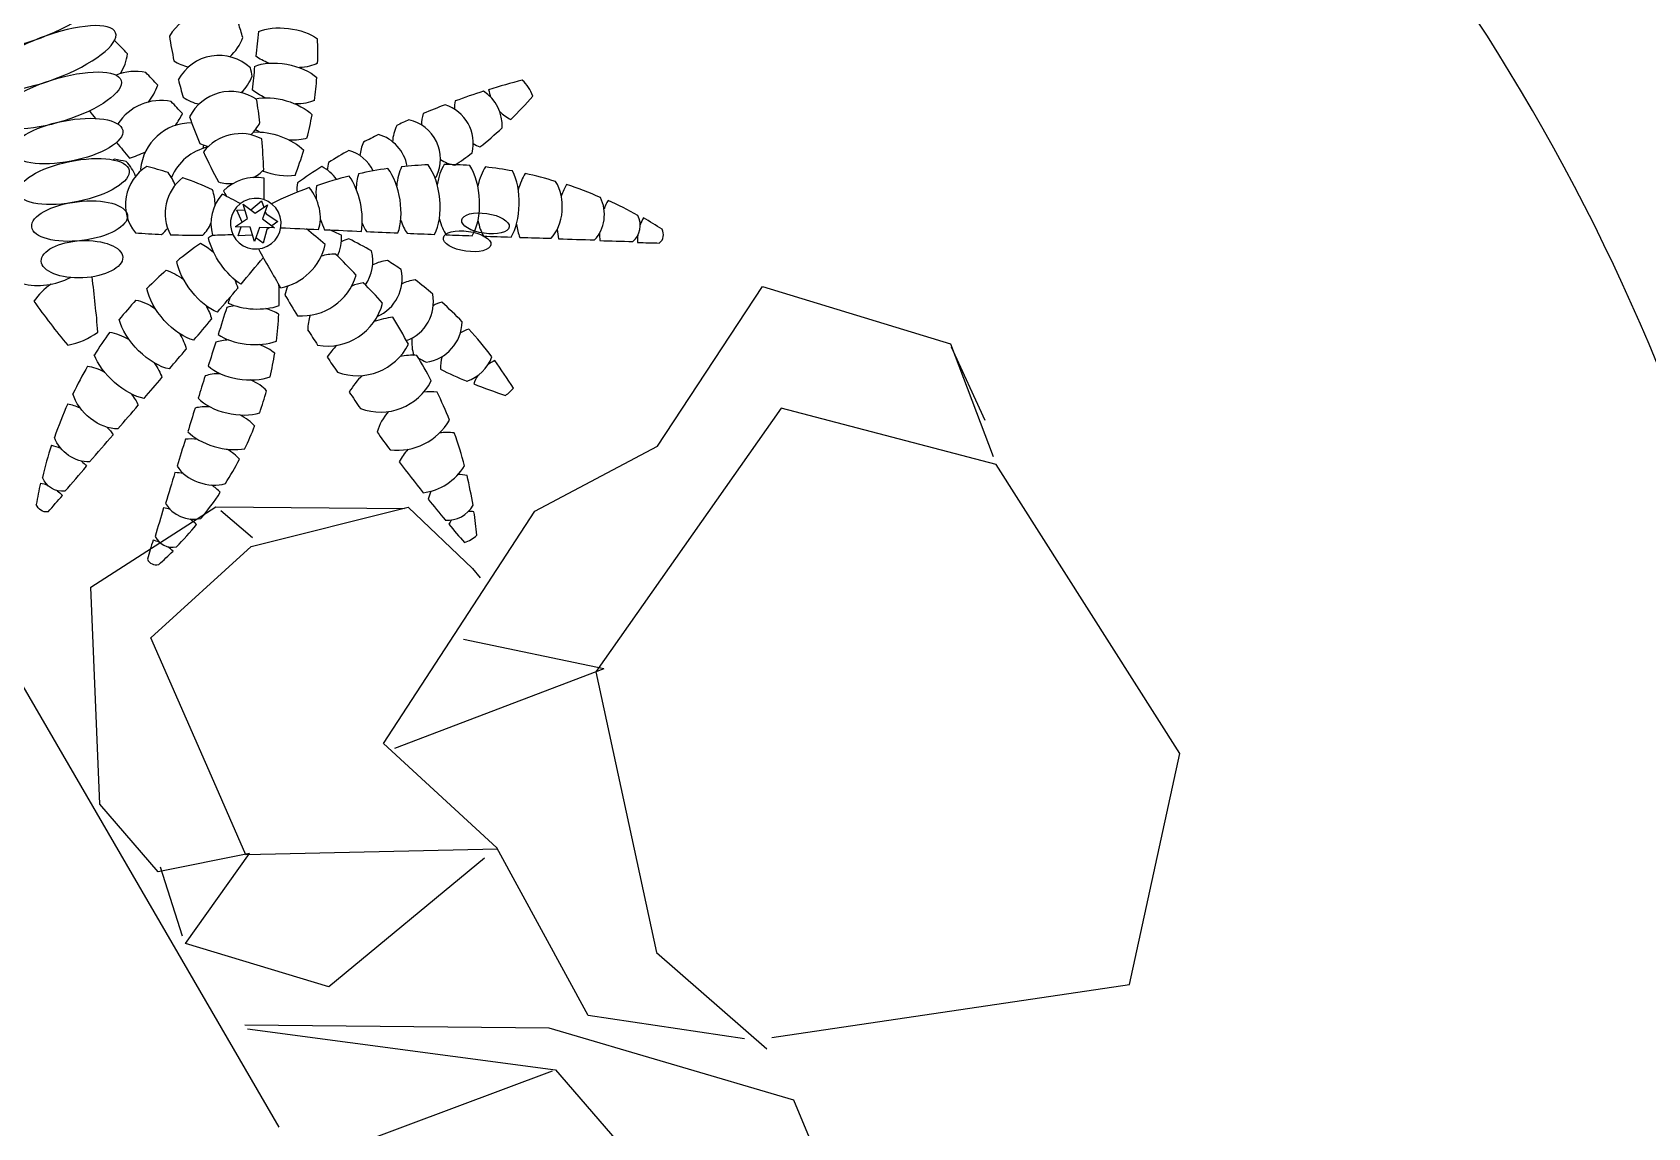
# Model space of a CAD drawing. Header units: millimetres. Extents: x -343543 to 400519, y -115663 to 104219.
# Drawn here: x -161090 to -160378, y 2322 to 2805 of the extents above; entities that cross this region are included whole.
import ezdxf

# ---------------------------------------------------------------- set-up
doc = ezdxf.new("R2010")
doc.units = ezdxf.units.MM
doc.layers.get('0').update_dxf_attribs({"color": 231, "lineweight": 0})
doc.layers.add('A-PATT', color=252, linetype='Continuous', lineweight=9)
doc.layers.add('A-SYMBOLS', color=10, linetype='Continuous', lineweight=13)
doc.layers.add('XREF MAT BANG NOI THAT$0$FF-Plants', color=8, linetype='Continuous')
doc.layers.add('XREF MAT BANG TUONG XAY$0$A-PATT', color=8, linetype='Continuous')
doc.styles.add('XREF MAT BANG NOI THAT$0$Standard', font='txt')

# ---------------------------------------------------------------- blocks, each defined once
blk = doc.blocks.new('XREF MAT BANG NOI THAT$0$YLD.Studio-01-255')
at = {"layer": 'XREF MAT BANG NOI THAT$0$FF-Plants', "color": 8}
for p, q in [((529.99, 332.99), (576.36, 403.38)), ((576.36, 403.38), (659.13, 378.06)), ((659.13, 378.06), (678.01, 328.43)), ((674.43, 344.21), (659.58, 376.59)), ((584.59, 349.7), (502.86, 233.41)), ((679.35, 324.89), (584.59, 349.7)), ((475.9, 304.3), (529.99, 332.99)), ((760.33, 197.45), (679.35, 324.89)), ((280.2, 270.83), (335.3, 306.2)), ((335.3, 306.2), (418.57, 305.45)), ((351.51, 292.59), (337.47, 304.42)), ((350.96, 288.74), (420.15, 306.05)), ((409.22, 201.85), (475.9, 304.3)), ((420.15, 306.05), (448.48, 278.99)), ((306.73, 248.5), (350.96, 288.74)), ((448.48, 278.99), (451.85, 274.87)), ((284.16, 175.06), (280.2, 270.83)), ((334.43, 185.17), (306.73, 248.5)), ((506.41, 234.76), (444.58, 247.76)), ((506.41, 234.76), (414.12, 199.66)), ((502.86, 233.41), (529.6, 109.69)), ((459.19, 155.94), (409.22, 201.85)), ((738.1, 95.68), (760.33, 197.45)), ((348.58, 152.73), (334.43, 185.17)), ((309.93, 145.23), (284.16, 175.06)), ((350.15, 153.32), (309.93, 145.23)), ((321.9, 113.76), (350.15, 153.32)), ((459.46, 155.27), (348.58, 152.73)), ((453.75, 151.3), (385.13, 94.57)), ((499.5, 82.01), (459.19, 155.94)), ((320.71, 116.91), (310.91, 147.41)), ((385.13, 94.57), (321.9, 113.76)), ((529.6, 109.69), (578.23, 67.32)), ((580.43, 72.22), (738.1, 95.68)), ((568.43, 71.71), (499.5, 82.01)), ((482.26, 76.32), (348.11, 77.64)), ((349.34, 76.04), (485.01, 57.98)), ((590.12, 44.57), (482.26, 76.32)), ((483.62, 57.4), (362.32, 12.12)), ((485.01, 57.98), (603.8, -78.89))]:
    blk.add_line(p, q, dxfattribs=at)
for points in [[(363.19, 32.7), (220.64, 278.3), (138.69, 317.21), (-27.6, 321.77), (-131.02, 260.89)], [(554.99, -227.23), (648.53, -95.61), (590.12, 44.57)]]:
    blk.add_lwpolyline(points, dxfattribs=at)
at = {"color": 8, "style": 'XREF MAT BANG NOI THAT$0$Standard', "flags": 1}
for tag, p in [('YLD.STUDIO', (-196.03, -5.6)), ('抖音/小红书/公众号：YLD.STUDIO', (-196.03, -5.6)), ('YLD.STUDIO', (-196.03, -5.61))]:
    blk.add_attdef(tag, p, '', height=0.00296, dxfattribs=at)
blk = doc.blocks.new('XREF MAT BANG NOI THAT$0$YLD.Studio-03-28')
at = {"layer": 'XREF MAT BANG NOI THAT$0$FF-Plants', "color": 8}
for p, q in [((-29.06, 218.92), (-24.42, 222.98)), ((-24.42, 222.98), (-23, 219.19)), ((-35.39, 210), (-30.1, 213.92)), ((-35.01, 218.66), (-31.74, 218.8)), ((-32.59, 213), (-35.01, 218.66)), ((-30.1, 213.92), (-32.2, 220.17)), ((-32.2, 220.17), (-26.83, 216.35)), ((-30.36, 218.86), (-29.06, 218.92)), ((-26.83, 216.35), (-21.54, 220.27)), ((-21.54, 220.27), (-23.52, 213.99)), ((-23.52, 213.99), (-18.15, 210.17)), ((-22.39, 217.56), (-22.33, 217.39)), ((-22.33, 217.39), (-17.04, 214.24)), ((-17.04, 214.24), (-20.26, 211.67)), ((-28.81, 210.07), (-35.39, 210)), ((-34.16, 207.04), (-33.37, 210.02)), ((-28.05, 207.8), (-34.16, 207.04)), ((-32.89, 211.86), (-32.59, 213)), ((-26.71, 203.82), (-28.81, 210.07)), ((-24.74, 210.11), (-26.71, 203.82)), ((-18.26, 210.09), (-24.74, 210.11)), ((-21.79, 210.1), (-22.86, 204.47)), ((-22.86, 204.47), (-25.89, 206.42))]:
    blk.add_line(p, q, dxfattribs=at)
for centre, major_axis, ratio, start_param, end_param in [((126.93, 295.28), (154.05, 93.06), 1, 2.093129, 2.150944), ((-28.11, 370.05), (12.47, 1.38), 1, 1.147291, 1.658613), ((-720.71, 297.44), (696.05, 87.86), 1, -0.019775, -0.004764), ((126.93, 295.28), (179.26, 16.06), 1, 2.620889, 2.695191), ((-30.78, 359.39), (11.92, 3.92), 1, 0.563286, 1.731811), ((-28.13, 380.65), (7.38, 7.38), 1, 3.163446, 3.394357), ((-28.13, 380.65), (7.38, 7.38), 1, 4.211477, 4.434646), ((-720.71, 297.44), (-27.98, 701.02), 1, -1.525383, -1.508416), ((-32.66, 330.92), (24.34, 7.22), 1, 0.822084, 1.709786), ((-31.22, 367.37), (9.85, 9.85), 1, 3.076455, 3.363905), ((-31.22, 367.37), (9.85, 9.85), 1, 4.411154, 4.681391), ((126.93, 295.28), (161.17, 80.1), 1, 2.34786, 2.432422), ((-720.71, 297.44), (216.65, 667.29), 1, -1.201138, -1.176629), ((97.05, 330.83), (176.44, 17.96), 1, 3.00218, 3.084607), ((-74.88, 320.05), (12.94, 12.94), 1, 0.82062, 1.078808), ((-251.37, 199.89), (-213.13, 68.28), 1, 4.051837, 4.11859), ((-37.22, 309.64), (25.59, 7.36), 1, 0.581757, 1.74589), ((-31.83, 357.06), (23.56, 1.4), 1, 3.924663, 4.201909), ((-31.83, 357.06), (22.43, 7.35), 1, 4.620625, 4.910204), ((126.93, 295.28), (107.29, 144.5), 1, 1.995112, 2.070246), ((-720.71, 297.44), (-15.94, 701.4), 1, -1.561174, -1.547304), ((-167.93, 314.89), (-4.41, 4.15), 0.874189, -0.631907, 0.605204), ((-3805.39, -4820.75), (3697.77, 5097.06), 1, 0.010517, 0.012058), ((-77.5, 341.06), (12.94, 12.94), 1, 3.782735, 3.970709), ((-69.5, 305.96), (17.74, 4.46), 1, 1.070558, 1.93711), ((97.05, 330.83), (174.08, 33.9), 1, 3.005163, 3.095157), ((-77.5, 341.06), (12.94, 12.94), 1, 4.331164, 4.559334), ((-251.37, 199.89), (198.1, 104.13), 1, 0.044622, 0.102098), ((-39.65, 292.82), (24.2, 6.68), 1, 0.349234, 1.81552), ((-17.16, 382.24), (160.18, 56.52), 1, 3.202232, 3.258797), ((-158.94, 303.71), (-1.27, 9.62), 0.959793, -0.027203, 1.298202), ((-167.93, 314.89), (7.33, 7.53), 0.490947, -1.435337, -1.122828), ((-3804.47, -4821.9), (-5351.81, 3318.39), 1, 4.647902, 4.650212), ((126.93, 295.28), (127.26, 127.26), 1, 2.248166, 2.319436), ((-35.33, 339.62), (17.75, 17.75), 1, 3.237126, 3.475194), ((-35.33, 339.62), (24.87, 3.43), 1, -1.440259, -1.02539), ((113.3, 163.34), (-5.54, 152.77), 1, 0.097095, 0.15366), ((90.56, 310.2), (-4.8, 8.15), 0.490947, 0.894952, 1.248419), ((90.56, 310.2), (4.65, 2.84), 0.874189, -0.631907, 0.605204), ((-167.93, 314.89), (7.33, 7.53), 0.490947, 4.036545, 4.390012), ((-62.76, 290.25), (17.63, 4.89), 1, 0.843157, 2.259346), ((-73.48, 322.67), (12.94, 12.94), 1, 4.614517, 4.925034), ((-251.37, 199.89), (-106.67, 196.75), 1, 4.695684, 4.712949), ((-720.71, 297.44), (4.17, 701.56), 1, -1.563026, -1.550692), ((111.07, 162.3), (-108.1, 108.1), 1, -0.487515, -0.393227), ((64.36, 297.58), (-7.76, 9.92), 0.800189, 3.860592, 5.342894), ((112.08, 162.81), (-49.51, 144.63), 1, -0.132709, -0.045878), ((78.73, 305.04), (-7.5, 12.73), 0.490947, 0.941091, 1.224771), ((78.73, 305.04), (-8.66, 1.18), 0.959793, 3.11439, 4.439794), ((90.56, 310.2), (-4.8, 8.15), 0.490947, 1.706256, 2.018765), ((-3506.28, 4685.53), (4396.41, 3576.45), 1, -1.566496, -1.564955), ((-16.24, 381.09), (-165.27, 39.2), 1, 0.696456, 0.783287), ((-146.73, 290.5), (8.37, 11.22), 0.800189, 0.718999, 2.201301), ((-158.94, 303.71), (11.45, 11.76), 0.490947, -1.242361, -1.031338), ((-3803.62, -4822.84), (-5285.14, 3423.57), 1, 4.664988, 4.667502), ((-73.48, 322.67), (12.94, 12.94), 1, 3.653835, 3.878467), ((97.05, 330.83), (-24.91, 175.59), 1, 1.600203, 1.670446), ((-69.5, 305.96), (18.03, 3.11), 1, -0.858259, -0.431968), ((-33.47, 327.58), (-31.96, 4.13), 1, 1.051212, 1.280295), ((-40.21, 273.86), (24.18, 6.74), 1, 0.34663, 1.812916), ((110.16, 161.69), (-108.1, 108.1), 1, -0.371224, -0.289813), ((49.87, 288.97), (-9.31, 11.6), 0.671515, 3.780069, 5.510321), ((64.36, 297.58), (-9.68, 14.44), 0.490947, 0.847911, 1.176828), ((-3507.5, 4685.01), (-3612.43, 4366.89), 1, 3.135264, 3.137574), ((-158.94, 303.71), (11.45, 11.76), 0.490947, 4.082683, 4.366363), ((-133.26, 277.48), (9.71, 13.37), 0.671515, 0.638476, 2.368728), ((-146.73, 290.5), (12.65, 14.6), 0.490947, -1.176481, -0.937354), ((-3802.7, -4823.64), (3748.2, 5060.09), 1, 0.012815, 0.015), ((-57.01, 276.13), (17.51, 5.3), 1, 1.041301, 2.442574), ((126.37, 276.32), (160.28, 81.86), 1, 2.561375, 2.637785), ((-33.47, 327.58), (30.91, 9.1), 1, 4.595233, 4.887164), ((110.16, 161.69), (140.84, 59.44), 1, 1.700812, 1.771763), ((36.77, 280.2), (-11.29, 13.22), 0.490947, 3.820292, 5.530953), ((49.87, 288.97), (-10.5, 13.85), 0.490947, 0.705769, 1.183947), ((-3508.52, 4684.49), (-3637.95, 4345.65), 1, 3.126715, 3.12923), ((78.73, 305.04), (-7.5, 12.73), 0.490947, 1.899231, 2.110255), ((-15.39, 380.15), (163.44, 46.24), 1, 3.430249, 3.524537), ((-69.5, 305.96), (12.94, 12.94), 1, 3.610658, 3.836879), ((-721.27, 278.48), (6.11, 701.55), 1, -1.559332, -1.54792), ((36.77, 280.2), (-11.29, 13.22), 0.490947, 0.612122, 1.183947), ((64.36, 297.58), (-9.68, 14.44), 0.490947, 1.965112, 2.204238), ((-146.73, 290.5), (12.65, 14.6), 0.490947, 3.989504, 4.318421), ((-120.03, 266.01), (10.87, 15.97), 0.490947, 0.678699, 2.38936), ((-133.26, 277.48), (11.78, 15.31), 0.490947, -1.152148, -0.795463), ((-110.5, 270.5), (-7.85, 7.1), 0.416275, 3.141593, 9.424778), ((-3802.7, -4823.64), (3746.64, 5061.25), 1, 0.009963, 0.011888), ((-99.39, 272.52), (-7.85, 7.1), 0.416275, 3.141593, 9.424778), ((97.05, 330.83), (-125.41, 125.41), 1, 1.0565, 1.112329), ((-51.24, 259.94), (17.6, 4.98), 1, 1.11615, 2.491989), ((-34.83, 318.83), (38.3, 15.42), 1, 3.860214, 4.06393), ((-36.53, 255.61), (24.13, 6.93), 1, 0.525946, 2.02247), ((-34.83, 318.83), (39.33, 12.58), 1, 4.615045, 4.778236), ((110.16, 161.69), (-135.48, 70.83), 1, -0.447445, -0.381296), ((24.2, 270.68), (-12.04, 12.54), 0.490947, 0.587277, 1.183947), ((24.2, 270.68), (-12.04, 12.54), 0.490947, 3.745574, 5.607066), ((49.87, 288.97), (-10.5, 13.85), 0.490947, 1.989445, 2.346129), ((-3509.43, 4683.88), (4426, 3539.76), 1, -1.56581, -1.563625), ((-14.47, 379.35), (-167.56, 27.83), 1, 0.84524, 0.926651), ((-106.15, 255.33), (9.92, 16.57), 0.490947, 0.603982, 2.465473), ((-120.03, 266.01), (10.87, 15.97), 0.490947, -1.152148, -0.707001), ((-3802.7, -4823.64), (-5699.58, 2677.37), 1, 4.521646, 4.52347), ((-62.76, 290.25), (18.23, 1.57), 1, 4.16472, 4.507719), ((125, 298.86), (169.97, 59.18), 1, 2.943454, 3.012207), ((-720.63, 285.06), (47.67, 699.96), 1, -1.530529, -1.51896), ((110.16, 161.69), (122.85, 90.99), 1, 1.683103, 1.75189), ((12.21, 260.44), (-12.75, 11.82), 0.490947, 3.756496, 5.600887), ((-3509.43, 4683.88), (-3727.07, 4269.46), 1, 3.100959, 3.102883), ((-133.26, 277.48), (11.78, 15.31), 0.490947, 3.847362, 4.32554), ((-106.15, 255.33), (9.92, 16.57), 0.490947, -1.152148, -0.692206), ((97.05, 330.83), (165.49, 63.78), 1, 3.144178, 3.184993), ((-34.53, 238.25), (24.11, 6.98), 1, 0.623023, 1.976347), ((-39.57, 280.44), (17.75, 17.75), 1, 4.607864, 4.865684), ((12.21, 260.44), (-12.75, 11.82), 0.490947, 0.644013, 1.183947), ((-3509.43, 4683.88), (4624.03, 3276.85), 1, -1.51289, -1.511066), ((36.77, 280.2), (-11.29, 13.22), 0.490947, 1.989445, 2.434591), ((1733.93, -5818.97), (6080.08, 1638.94), 1, 1.568463, 1.570774), ((1735.19, -5818.21), (6085.55, 1618.54), 1, 1.570168, 1.571709), ((-14.47, 379.35), (-155.63, 68.05), 1, 1.208042, 1.278992), ((-91.67, 245.47), (8.94, 17.12), 0.490947, 0.614903, 2.459294), ((-3802.7, -4823.64), (-5360.71, 3303.99), 1, 4.632097, 4.634029), ((-57.01, 276.13), (12.94, 12.94), 1, 3.443401, 3.816748), ((-44.88, 246.33), (17.75, 4.44), 1, 1.692739, 2.549569), ((-41.03, 285.06), (17.75, 17.75), 1, 3.51061, 3.720912), ((127.6, 283.85), (176.15, 36.91), 1, 3.081133, 3.153915), ((-720.04, 286.02), (-701.55, 6.28), 1, 3.0954, 3.110587), ((110.16, 161.69), (137.81, 66.16), 1, 1.97756, 2.055063), ((0.84, 249.53), (-13.41, 11.06), 0.490947, 3.843286, 5.522008), ((24.2, 270.68), (-12.04, 12.54), 0.490947, 1.989445, 2.449387), ((1732.81, -5819.56), (6080.13, 1638.78), 1, 1.570977, 1.573492), ((-0.63, 379.26), (142.85, 91.9), 1, -1.384301, -1.327735), ((-120.03, 266.01), (10.87, 15.97), 0.490947, 3.753714, 4.32554), ((-76.64, 236.47), (7.93, 17.61), 0.490947, 0.701694, 2.380415), ((-91.67, 245.47), (8.94, 17.12), 0.490947, -1.152148, -0.763559), ((-3802.7, -4823.64), (-5126.91, 3656.28), 1, 4.696406, 4.698617), ((97.05, 330.83), (166.05, 62.3), 1, 3.239772, 3.303996), ((110.16, 161.69), (152.65, 8.26), 1, 2.473403, 2.533368), ((-9.89, 237.97), (-14.03, 10.26), 0.490947, 3.98658, 5.391529), ((0.84, 249.53), (-13.41, 11.06), 0.490947, 0.772729, 1.183947), ((12.21, 260.44), (-12.75, 11.82), 0.490947, 1.989445, 2.378033), ((-3509.43, 4683.88), (4666.78, 3215.67), 1, -1.502458, -1.500526), ((1731.66, -5819.98), (-1657.99, 6074.92), 1, 0.002676, 0.0046), ((1731.66, -5819.98), (-1615.59, 6086.33), 1, 0.006845, 0.00903), ((-1.9, 378.5), (-165.87, 36.57), 1, 2.451966, 2.538798), ((-14.47, 379.35), (138.98, 97.66), 1, 3.437173, 3.503321), ((-106.15, 255.33), (9.92, 16.57), 0.490947, 3.728869, 4.32554), ((-61.12, 228.36), (6.89, 18.04), 0.490947, 0.844988, 2.249936), ((-76.64, 236.47), (7.93, 17.61), 0.490947, -1.152148, -0.911655), ((-3802.7, -4823.64), (3939.99, 4912.23), 1, 0.037597, 0.040172), ((-51.24, 259.94), (12.94, 12.94), 1, 3.621671, 3.816748), ((-39.12, 230.15), (17.91, 3.74), 1, 1.89308, 2.40635), ((-35.43, 264.12), (-23.07, 1.39), 1, 1.051839, 1.328745), ((-29.43, 220.51), (24.16, 6.83), 1, 0.898919, 2.050573), ((-35.43, 264.12), (-16.34, 16.34), 1, 2.931778, 3.115115), ((-720.04, 286.02), (616.83, 334.27), 1, -0.585206, -0.557024), ((-3509.43, 4683.88), (-3616.54, 4363.48), 1, 3.118357, 3.120569), ((1731.66, -5819.98), (-1740.97, 6051.66), 1, -0.008287, -0.006463), ((-3.02, 377.92), (155.04, 69.38), 1, -1.435677, -1.341389), ((-141.91, 231.11), (17.04, 5.05), 1, 2.602097, 3.077178), ((-114.8, 77.71), (158.16, 43.13), 1, 1.492263, 1.578396), ((-160.74, 229.8), (12.57, 12.57), 1, 5.680202, 6.026293), ((-125.98, 228.84), (17.08, 4.94), 1, 2.204083, 3.274454), ((-114.8, 77.71), (161.68, 27.08), 1, 1.480864, 1.559591), ((-111.01, 228.25), (17.08, 4.93), 1, 2.024853, 3.533691), ((-141.91, 231.11), (12.57, 12.57), 1, 5.915152, 6.098959), ((-114.8, 77.71), (-163.94, 0.05), 1, 4.705661, 4.762338), ((-125.98, 228.84), (-12.57, 12.57), 1, 4.344355, 4.730658), ((-95.08, 225.98), (17.1, 4.88), 1, 1.825605, 3.619336), ((-114.8, 77.71), (-163.91, 2.86), 0.999998, 4.659635, 4.664546), ((97.05, 330.83), (-101.46, 145.46), 1, 1.503452, 1.53593), ((127.6, 283.85), (-65.98, 167.44), 1, 1.44855, 1.508293), ((1731.66, -5819.98), (6040.95, 1777.78), 1, 1.561619, 1.56383), ((-3509.43, 4683.88), (4456.75, 3501), 0.999996, -1.568653, -1.568182), ((0.84, 249.53), (-13.41, 11.06), 0.490947, 1.989445, 2.229937), ((1731.66, -5819.98), (6068.37, 1681.78), 1, 1.574905, 1.576837), ((-14.47, 379.35), (-169.58, 9.68), 1, 1.073324, 1.14211), ((-79.67, 223.11), (17.07, 4.96), 1, 2.442404, 3.561484), ((-91.67, 245.47), (8.94, 17.12), 0.490947, 3.785606, 4.32554), ((-44.34, 218.17), (2.86, 15.19), 0.674119, 0.619056, 1.96912), ((-61.12, 228.36), (6.89, 18.04), 0.490947, -1.382632, -1.117508), ((-3801.92, -4824.15), (-5247.07, 3481.64), 1, 4.656891, 4.659536), ((1731.66, -5819.98), (-1741.86, 6051.4), 1, -0.000673, 0.001759), ((-4.16, 377.5), (162.71, 48.75), 1, -1.409424, -1.328013), ((-55.75, 518.68), (-309.33, 1.14), 1, 1.233335, 1.283195), ((-160.74, 229.8), (12.57, 12.57), 1, 5.066836, 5.260238), ((-55.75, 518.68), (304.85, 52.5), 1, 4.258408, 4.300752), ((-141.91, 231.11), (12.57, 12.57), 1, 4.691759, 4.895835), ((-14.47, 379.35), (161.01, 54.1), 1, 3.938294, 4.015798), ((-64.79, 221.43), (17.1, 4.87), 1, 2.737371, 3.549404), ((-76.64, 236.47), (7.93, 17.61), 0.490947, 3.914322, 4.32554), ((-26.44, 214.07), (10.66, 3.34), 1, 2.51498, 8.798165), ((-4.16, 377.5), (166.05, 35.75), 1, -1.435097, -1.364146), ((-55.75, 518.68), (218.73, 218.73), 1, 3.701511, 3.734949), ((-125.98, 228.84), (-12.57, 12.57), 1, 3.037108, 3.325039), ((-55.75, 518.68), (86.22, 297.08), 1, 3.254285, 3.273493), ((-111.01, 228.25), (17.18, 4.57), 1, -1.309181, -0.889153), ((-95.08, 225.98), (12.57, 12.57), 1, 4.474951, 4.815659), ((-14.47, 379.35), (168.73, 19.57), 1, 4.249273, 4.338395), ((-49.05, 218.03), (12.57, 12.57), 1, 2.371043, 2.858653), ((-61.12, 228.36), (6.89, 18.04), 0.490947, 4.093897, 4.421075), ((-13.69, 378.84), (130.31, 108.96), 1, 3.770987, 3.877921), ((-4.16, 377.5), (164.77, 41.25), 1, 4.707412, 4.773561), ((526.07, -46.66), (-534.41, 43.59), 1, -0.428061, -0.382463), ((59.69, 184.07), (29.02, 10.35), 1, 0.808688, 1.28377), ((-55.75, 518.68), (-309.08, 12.59), 1, 1.49001, 1.514148), ((-55.75, 518.68), (72.56, 300.7), 1, 3.304557, 3.338343), ((-79.67, 223.11), (12.57, 12.57), 1, 4.633718, 4.82376), ((-55.75, 518.68), (303.42, 60.18), 1, 4.487866, 4.529554), ((-64.79, 221.43), (12.57, 12.57), 1, 4.751811, 4.987715), ((168.91, 65.58), (175.84, 175.84), 1, 1.749512, 1.787497), ((-26.44, 214.07), (18.86, 5.87), 1, 4.670835, 5.646892), ((-194.26, -81.14), (-340.97, 43.28), 1, 4.265182, 4.291331), ((-4.16, 377.5), (-169.25, 14.4), 1, 1.633457, 1.647085), ((-4.16, 377.5), (163.33, 46.63), 1, 4.450499, 4.528003), ((-4.16, 377.5), (164.53, 42.22), 1, 4.590669, 4.659456), ((-210.33, 182.27), (274.76, 72.47), 1, -0.238473, -0.152339), ((35.51, 81.27), (131.95, 77.19), 1, 1.656346, 1.73385), ((-26.44, 214.07), (19.57, 5.52), 1, 3.665974, 4.623303), ((136.04, 286.66), (163.45, 80.39), 1, 3.162192, 3.211903), ((0.15, 186.04), (18.66, 6.47), 1, 1.463413, 1.78637), ((-194.26, -81.14), (332.46, 87.19), 1, 0.686963, 0.72865), ((35.51, 81.27), (122.26, 91.78), 1, 1.654961, 1.723748), ((168.91, 65.58), (-248.62, 4.92), 1, -0.533723, -0.478886), ((-38.49, 176.4), (19.76, 4.77), 1, 1.257993, 1.538395), ((-38.49, 176.4), (14.37, 14.37), 1, 6.20659, 6.525099), ((-219.23, 208.35), (-2.52, 197.04), 1, 4.62716, 4.640944), ((0.15, 186.04), (19.73, 0.93), 1, 2.492605, 2.840702), ((-12.17, 199.02), (19.05, 5.22), 1, 4.498677, 5.919621), ((12.76, 175.19), (13.97, 13.97), 1, 0.893491, 1.083533), ((-194.26, -81.14), (330.16, 95.54), 1, 0.616686, 0.650472), ((45.87, 184.29), (-15.39, 9.32), 0.456009, 4.712389, 10.995574), ((-219.23, 208.35), (194.06, 34.27), 1, -0.344998, -0.269905), ((136.04, 286.66), (161.48, 84.28), 1, 3.213448, 3.290852), ((0.15, 186.04), (19.09, 5.09), 1, 4.409152, 6.108959), ((51.18, 157.5), (29.51, 8.88), 1, 0.454219, 1.166567), ((62.91, 216.62), (29.87, 7.57), 1, 4.47824, 4.82433), ((35.51, 81.27), (-148.48, 36.37), 1, -0.491682, -0.425533), ((168.91, 65.58), (175.84, 175.84), 1, 1.886405, 1.928292), ((-43.03, 160.33), (19.47, 5.84), 1, 1.450716, 1.781814), ((-31.6, 194.2), (19.44, 5.96), 1, 3.340978, 4.744634), ((12.76, 175.19), (13.97, 13.97), 1, 2.10285, 2.425749), ((37.36, 169.77), (-18.94, 9.66), 0.405439, 4.712389, 10.995574), ((526.07, -46.66), (138.11, 518.1), 0.999988, 1.397662, 1.398225), ((-219.23, 208.35), (83.86, 178.33), 1, -1.386044, -1.32182), ((-43.03, 160.33), (14.37, 14.37), 1, 6.051325, 6.246402), ((-19.36, 195.28), (21.85, 5.76), 1, 4.079193, 5.036001), ((-9.04, 158.46), (15.97, 15.97), 1, 1.62073, 1.685999), ((136.04, 286.66), (-147, 107.56), 1, 1.299788, 1.35347), ((35.51, 81.27), (126.64, 85.63), 1, 1.922607, 1.993558), ((-4398.2, 3808.72), (-4372.42, 3605.73), 1, 3.130858, 3.132682), ((-38.49, 176.4), (19.63, 5.27), 1, 3.264132, 4.962173), ((-15.18, 180.12), (21.78, 6), 1, 3.848498, 5.329427), ((-152.83, 119.29), (-39.14, 157.18), 0.999998, -1.523468, -1.519833), ((29.73, 153.87), (-23, 9.44), 0.362784, 4.712389, 10.995574), ((25.1, 162.9), (13.97, 13.97), 1, 2.141547, 2.531114), ((168.91, 65.58), (-235.52, 79.79), 1, -0.059773, -0.044377), ((-49.93, 142.53), (20.08, 3.19), 1, 1.584425, 2.014209), ((-7.94, 123.66), (26.28, 26.28), 1, 1.152024, 1.315215), ((-7.94, 123.66), (35.75, 10.14), 1, 0.979264, 1.182981), ((-157.18, 139.15), (114.54, 114.54), 1, 5.565279, 5.620627), ((136.04, 286.66), (128.8, 128.8), 1, 3.129157, 3.158314), ((-4398.2, 3808.72), (3709.3, 4284.92), 1, -1.56033, -1.558406), ((-43.03, 160.33), (19.7, 5.03), 1, 3.119432, 4.947597), ((-49.93, 142.53), (19.63, 5.28), 1, 0.11264, 0.485987), ((-219.23, 208.35), (102.72, 168.17), 1, -1.36396, -1.323145), ((596.91, 254.59), (622.34, 106.69), 1, 3.129017, 3.14043), ((22.16, 137.48), (-22.9, 9.68), 0.362784, 4.712389, 10.995574), ((12.76, 175.19), (-13.97, 13.97), 1, 2.186059, 2.216859), ((168.91, 65.58), (247.86, 20.07), 1, 2.745054, 2.77094), ((-55.34, 126.48), (19.56, 5.55), 1, 1.427415, 1.933279), ((-9.38, 164.4), (21.7, 6.3), 1, 3.632054, 4.833195), ((-7.93, 115.69), (27.09, 10.34), 1, 1.529921, 1.821852), ((-49.93, 142.53), (19.47, 5.84), 1, 3.143861, 4.874981), ((-55.34, 126.48), (18.96, 7.33), 1, 0.02821, 0.371208), ((599.04, 237.65), (446.48, 446.48), 1, 2.51248, 2.524814), ((-155.05, 122.21), (-53.34, 152.94), 1, 4.436484, 4.462597), ((-219.23, 208.35), (-196.25, 17.86), 1, 2.791531, 2.84736), ((-7.25, 147.46), (22.08, 4.8), 1, 3.700579, 4.290899), ((15.6, 120.29), (-28.08, 8.27), 0.32034, 4.712389, 10.995574), ((-4.62, 105.25), (21.36, 7.37), 1, 1.660238, 2.075107), ((8.86, 102.44), (-31.05, 7.29), 0.300118, 4.712389, 10.995574), ((599.04, 237.65), (-118.6, 620.18), 1, 1.568655, 1.58163), ((4.15, 83.88), (-31.05, 7.29), 0.300118, 4.712389, 10.995574)]:
    blk.add_ellipse(centre, major_axis=major_axis, ratio=ratio, start_param=start_param, end_param=end_param, dxfattribs=at)
at = {"layer": 'XREF MAT BANG NOI THAT$0$FF-Plants', "color": 8, "extrusion": (0, 0, -1)}
for centre, major_axis, ratio, start_param, end_param in [((104.86, 256.22), (4.54, 8.58), 0.959793, -0.027203, 1.298201), ((117.18, 263.57), (-4.24, 9.61), 0.490947, -1.435337, -1.122828), ((117.18, 263.57), (5.58, 2.35), 0.874189, -0.631907, 0.605204), ((88.81, 248.1), (-3.93, 13.43), 0.800189, 0.718999, 2.201301), ((104.86, 256.22), (-6.63, 15.02), 0.490947, -1.242361, -1.031338), ((117.18, 263.57), (-4.24, 9.61), 0.490947, 4.036545, 4.390012), ((55.24, 234.46), (-4.61, 18.76), 0.490947, 0.678699, 2.38936), ((71.64, 240.59), (-5.7, 18.46), 0.490947, -1.152148, -0.795463), ((71.64, 240.59), (-4.43, 15.92), 0.671515, 0.638476, 2.368728), ((88.81, 248.1), (-6.76, 18.09), 0.490947, -1.176481, -0.937354), ((38.5, 229.29), (-3.52, 18.99), 0.490947, -1.152148, -0.692206), ((38.5, 229.29), (-3.52, 18.99), 0.490947, 0.603982, 2.465473), ((55.24, 234.46), (-4.61, 18.76), 0.490947, -1.152148, -0.707001), ((104.86, 256.22), (-6.63, 15.02), 0.490947, 4.082683, 4.366363), ((4.28, 221.9), (-1.29, 19.27), 0.490947, 0.701694, 2.380415), ((21.5, 225.1), (-2.41, 19.16), 0.490947, -1.152148, -0.763559), ((21.5, 225.1), (-2.41, 19.16), 0.490947, 0.614903, 2.459294), ((88.81, 248.1), (-6.76, 18.09), 0.490947, 3.989504, 4.318421), ((-13.1, 219.71), (-0.17, 19.31), 0.490947, 0.844988, 2.249936), ((4.28, 221.9), (-1.29, 19.27), 0.490947, -1.152148, -0.911655), ((71.64, 240.59), (-5.7, 18.46), 0.490947, 3.847362, 4.32554), ((55.24, 234.46), (-4.61, 18.76), 0.490947, 3.753714, 4.32554), ((4.28, 221.9), (-1.29, 19.27), 0.490947, 3.914322, 4.32554), ((21.5, 225.1), (-2.41, 19.16), 0.490947, 3.785606, 4.32554), ((38.5, 229.29), (-3.52, 18.99), 0.490947, 3.728869, 4.32554), ((-49.67, 192.68), (-10.73, 13.68), 0.490947, 0.772729, 1.678136), ((-60.86, 181.57), (-11.51, 13.03), 0.490947, 0.644013, 1.183947), ((-49.67, 192.68), (-10.73, 13.68), 0.490947, 4.035032, 5.522008), ((-60.86, 181.57), (-11.51, 13.03), 0.490947, 3.919733, 5.600887), ((-71.38, 169.83), (-12.25, 12.34), 0.490947, 0.587277, 1.183947), ((-60.86, 181.57), (-11.51, 13.03), 0.490947, 1.989445, 2.116551), ((-71.38, 169.83), (-12.25, 12.34), 0.490947, 3.745574, 5.607066), ((-81.19, 157.49), (-12.94, 11.6), 0.490947, 0.612122, 1.183947), ((-71.38, 169.83), (-12.25, 12.34), 0.490947, 1.989445, 2.449387), ((-81.19, 157.49), (-12.94, 11.6), 0.490947, 3.820292, 5.530953), ((-81.19, 157.49), (-12.94, 11.6), 0.490947, 1.989445, 2.434591)]:
    blk.add_ellipse(centre, major_axis=major_axis, ratio=ratio, start_param=start_param, end_param=end_param, dxfattribs=at)
blk = doc.blocks.new('XREF MAT BANG NOI THAT')
at = {"color": 8, "rotation": 213.9419082109779}
blk.add_blockref('XREF MAT BANG NOI THAT$0$YLD.Studio-03-28', (20199.69, 2883.21), dxfattribs=at)
at = {"color": 8}
blk.add_blockref('XREF MAT BANG NOI THAT$0$YLD.Studio-01-255', (19988.2, 2289.37), dxfattribs=at)
blk = doc.blocks.new('01.Xref _MB T1')
at = {"layer": 'XREF MAT BANG TUONG XAY$0$A-PATT', "color": 8}
blk.add_lwpolyline([(22077.28112, 1468.35851, -0.042272716), (21500.01981, 1576.09554, -0.107296615), (21176.98178, 1736.9903, -0.160801585), (21037.59719, 1974.86923, -0.056519695), (21016.8414, 2276.40741, 0.095215252), (20969.555, 2631.37264, 0.170472702), (20584.73432, 3093.75179, 0.118792293), (20051.29879, 3268.72621, 0.11862728), (19502.40968, 3184.79873, 0.135530352), (19055.89909, 2847.02552, 0.131285629), (18885.70323, 2421.36024, 0.019866911), (18858.55277, 1959.72591, -0.063954217), (18814.13903, 1690.28546, -0.217715917), (18633.99179, 1490.84365, -0.082745941)], format="xyb", dxfattribs=at)
at = {"layer": 'A-PATT', "color": 8}
blk.add_blockref('XREF MAT BANG NOI THAT', (0, 0), dxfattribs=at)

msp = doc.modelspace()

# ---------------------------------------------------------------- block references
at = {"layer": 'A-SYMBOLS'}
msp.add_blockref('01.Xref _MB T1', (-181333.08, 0), dxfattribs=at)

doc.saveas('drawing.dxf')
